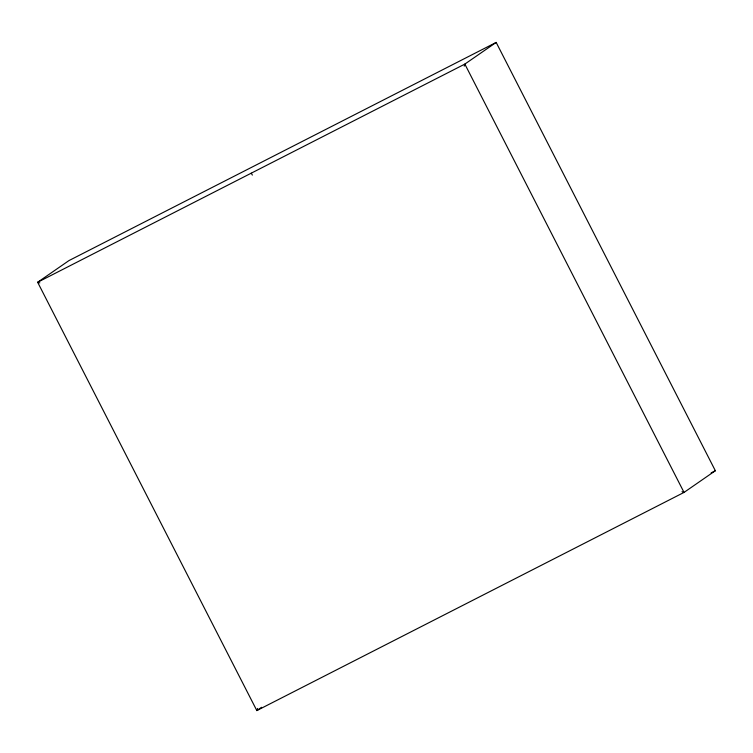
<?xml version="1.0" encoding="UTF-8"?>
<svg xmlns="http://www.w3.org/2000/svg" width="753" height="753" viewBox="0 0 753 753"><rect width="100%" height="100%" fill="white"/><g stroke="black" fill="none" stroke-linecap="round" stroke-linejoin="round"><path stroke-width="1.13" d="M464.243 66.142L464.846 64.09L496.171 42.422L715.35 470.738L684.035 492.415L256.829 710.578L37.65 282.262L68.965 260.585L496.171 42.422M257.573 708.432L256.829 710.578L261.573 707.293M711.161 472.884L715.35 470.738M39.815 282.893L37.65 282.262L464.846 64.09L684.035 492.415L682.002 491.681M251.248 173.181L252.359 175.091"/></g></svg>
